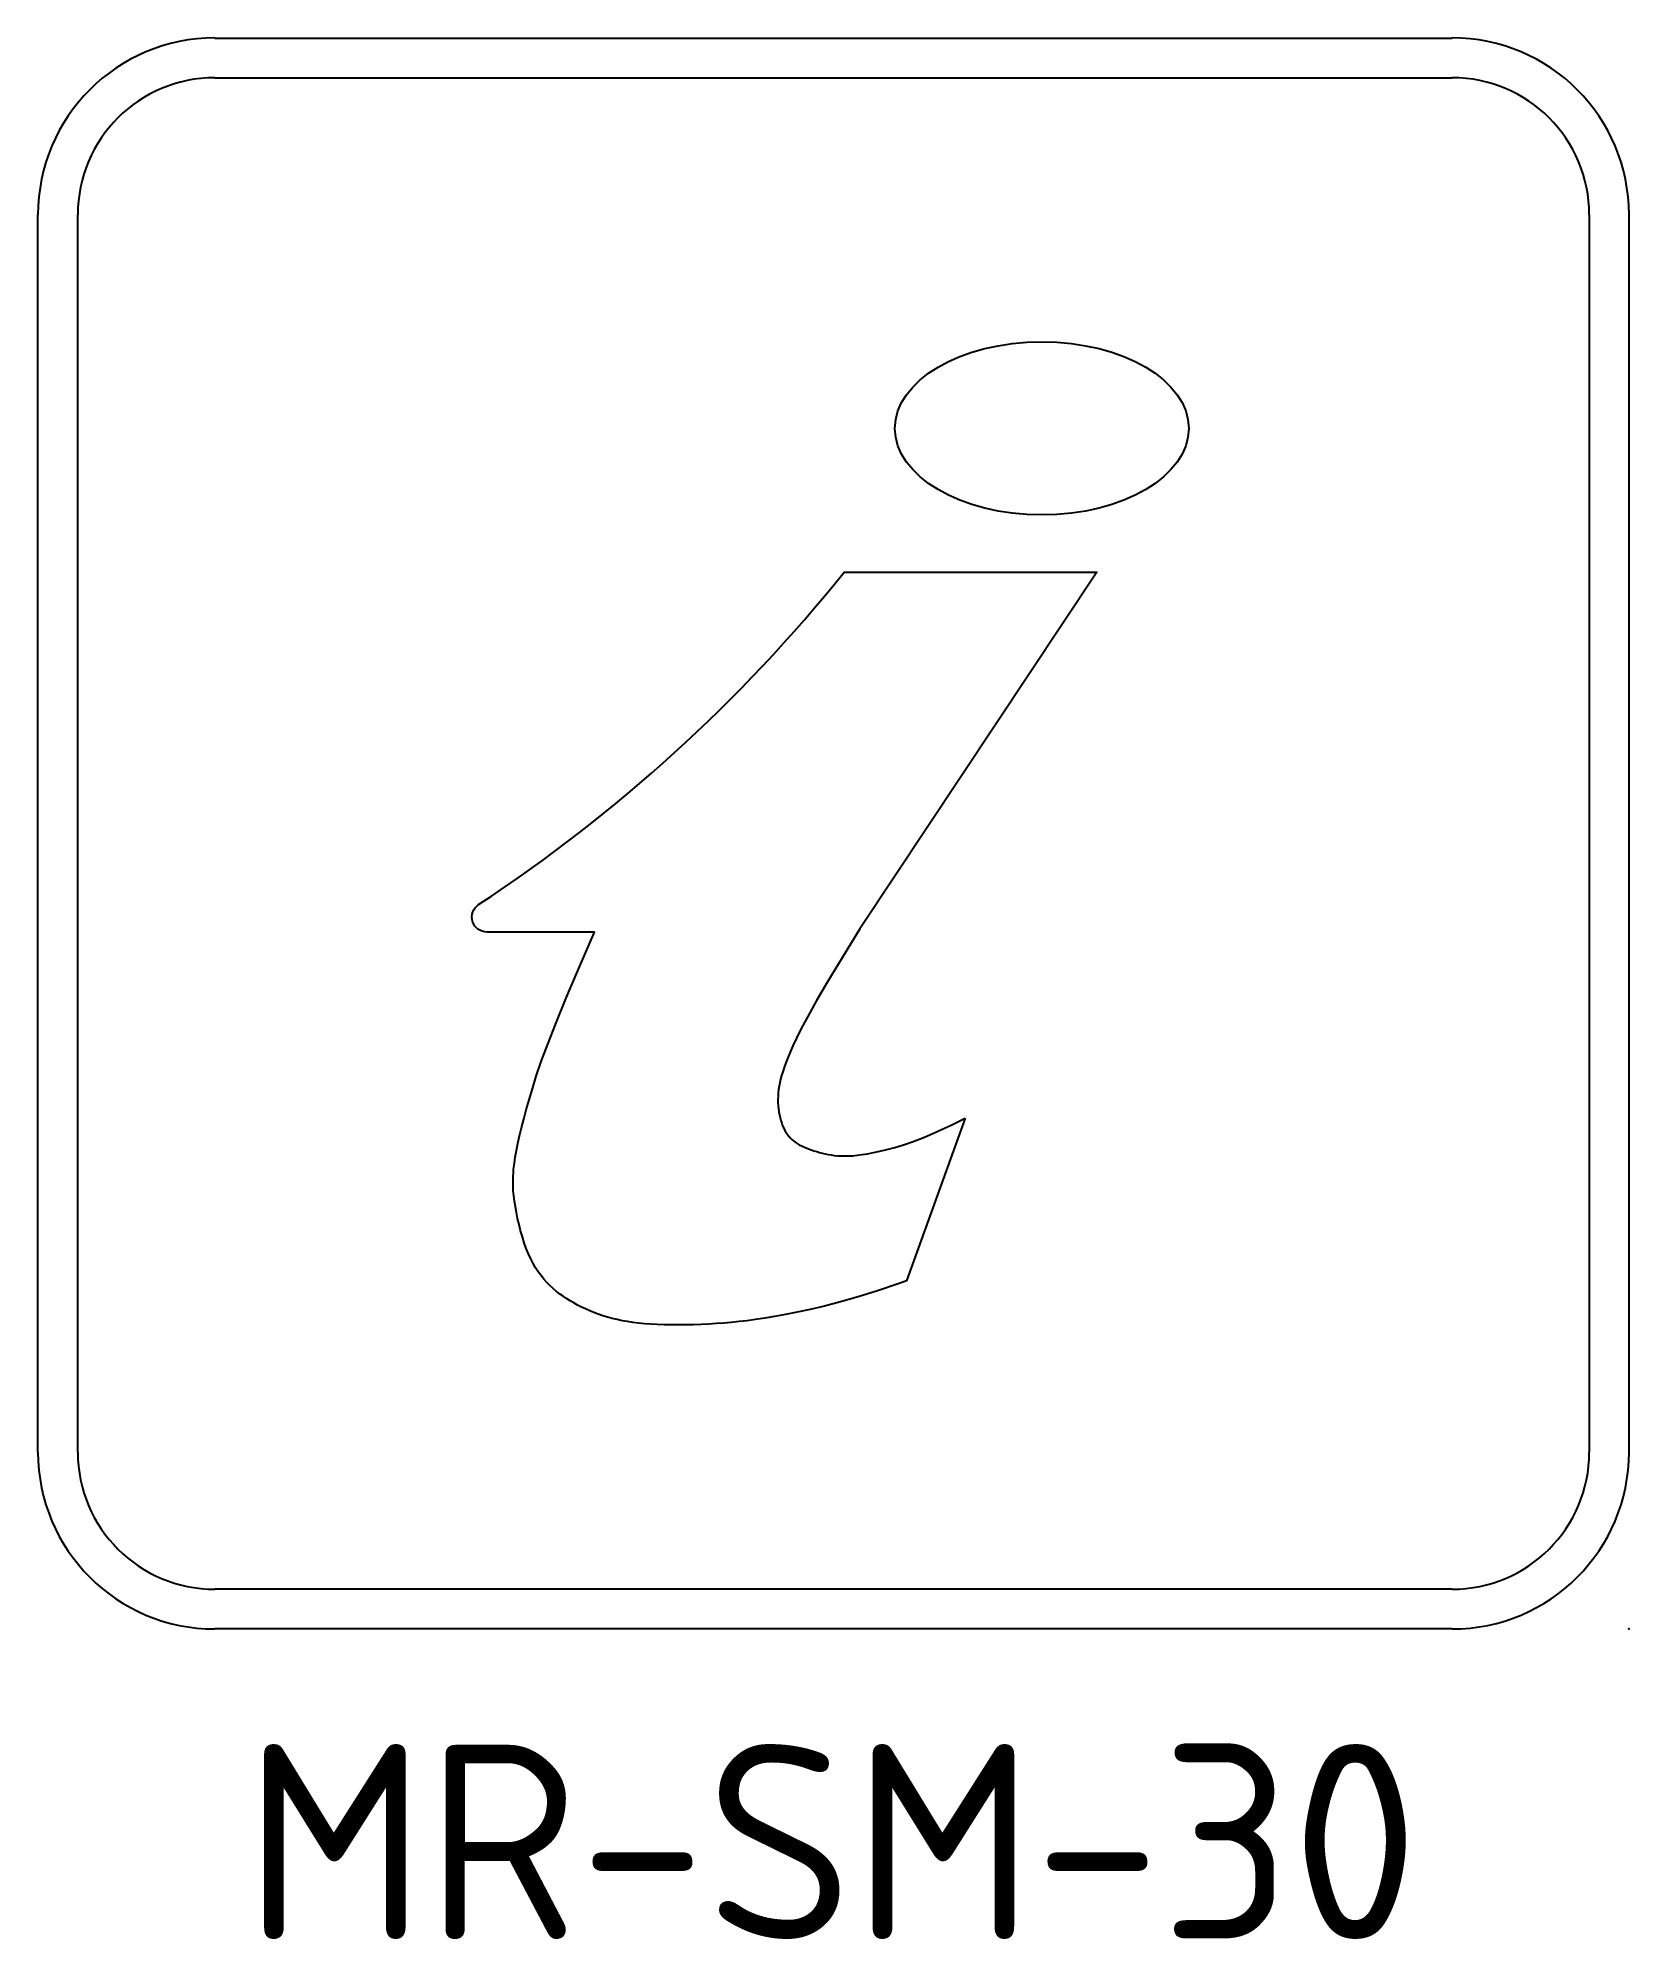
# Model space of a CAD drawing. Extents: x 180.9 to 201.3, y 188.2 to 212.6.
import ezdxf
from ezdxf.enums import TextEntityAlignment as Align

# ---------------------------------------------------------------- set-up
doc = ezdxf.new("R2010")
doc.units = 0
doc.layers.add('L18', color=4, linetype='CONTINUOUS')
doc.layers.add('T25', color=1, linetype='CONTINUOUS')
doc.styles.add('iso', font='iso3098b.shx')

msp = doc.modelspace()

# ---------------------------------------------------------------- linework, layer by layer
at = {"layer": 'L18', "linetype": 'Continuous'}
for p, q in [((183.189, 212.596), (199.056, 212.596)), ((183.189, 212.086), (199.056, 212.086)), ((180.922, 194.463), (180.922, 210.33)), ((181.432, 194.463), (181.432, 210.33)), ((200.812, 210.33), (200.812, 194.463)), ((201.322, 210.33), (201.322, 194.463)), ((199.056, 192.706), (183.189, 192.706)), ((199.056, 192.196), (183.189, 192.196))]:
    msp.add_line(p, q, dxfattribs=at)
msp.add_lwpolyline([(192.811, 198.744), (192.058, 196.66), (191.963, 196.626), (191.687, 196.533), (191.437, 196.455), (191.211, 196.39), (191.008, 196.337), (190.824, 196.293), (190.657, 196.257), (190.506, 196.227), (190.368, 196.202), (190.241, 196.181), (190.124, 196.163), (190.015, 196.149), (189.911, 196.137), (189.812, 196.127), (189.715, 196.119), (189.619, 196.112), (189.522, 196.106), (189.424, 196.101), (189.326, 196.098), (189.23, 196.095), (189.134, 196.094), (189.041, 196.094), (188.95, 196.096), (188.863, 196.099), (188.779, 196.103), (188.699, 196.109), (188.623, 196.117), (188.55, 196.126), (188.48, 196.137), (188.412, 196.149), (188.347, 196.163), (188.285, 196.178), (188.224, 196.195), (188.164, 196.213), (188.107, 196.233), (188.051, 196.254), (187.997, 196.276), (187.944, 196.3), (187.892, 196.324), (187.842, 196.35), (187.793, 196.376), (187.745, 196.404), (187.699, 196.432), (187.654, 196.463), (187.61, 196.494), (187.567, 196.528), (187.526, 196.563), (187.485, 196.6), (187.446, 196.64), (187.409, 196.682), (187.372, 196.727), (187.337, 196.775), (187.303, 196.827), (187.271, 196.882), (187.24, 196.942), (187.211, 197.007), (187.183, 197.076), (187.157, 197.149), (187.133, 197.225), (187.111, 197.302), (187.09, 197.381), (187.072, 197.459), (187.056, 197.536), (187.043, 197.611), (187.032, 197.682), (187.023, 197.751), (187.017, 197.819), (187.014, 197.886), (187.013, 197.954), (187.021, 198.094), (187.03, 198.169), (187.041, 198.248), (187.056, 198.332), (187.074, 198.422), (187.095, 198.518), (187.121, 198.621), (187.15, 198.733), (187.182, 198.853), (187.219, 198.982), (187.261, 199.123), (187.312, 199.283), (187.376, 199.471), (187.459, 199.697), (187.565, 199.969), (187.698, 200.296), (187.864, 200.688), (188.058, 201.133), (186.677, 201.133, -0.744484), (186.572, 201.484, 0.07828), (191.261, 205.749), (194.5, 205.749), (191.462, 201.175), (191.232, 200.802), (191.047, 200.496), (190.902, 200.248), (190.792, 200.051), (190.709, 199.895), (190.648, 199.772), (190.603, 199.675), (190.568, 199.593), (190.539, 199.521), (190.513, 199.455), (190.491, 199.396), (190.472, 199.342), (190.457, 199.291), (190.444, 199.244), (190.433, 199.199), (190.425, 199.156), (190.418, 199.113), (190.414, 199.07), (190.411, 199.027), (190.409, 198.986), (190.41, 198.945), (190.412, 198.904), (190.416, 198.864), (190.421, 198.826), (190.428, 198.788), (190.437, 198.751), (190.447, 198.715), (190.458, 198.681), (190.47, 198.649), (190.484, 198.618), (190.498, 198.589), (190.514, 198.561), (190.531, 198.537), (190.548, 198.514), (190.567, 198.492), (190.587, 198.473), (190.608, 198.455), (190.631, 198.438), (190.656, 198.422), (190.682, 198.406), (190.711, 198.392), (190.74, 198.378), (190.772, 198.365), (190.804, 198.352), (190.838, 198.34), (190.872, 198.328), (190.908, 198.318), (190.943, 198.307), (190.979, 198.298), (191.016, 198.289), (191.054, 198.281), (191.093, 198.274), (191.133, 198.269), (191.176, 198.265), (191.22, 198.262), (191.267, 198.261), (191.317, 198.262), (191.37, 198.265), (191.428, 198.271), (191.491, 198.279), (191.559, 198.29), (191.634, 198.305), (191.717, 198.323), (191.807, 198.345), (191.907, 198.372), (192.018, 198.405), (192.144, 198.448), (192.288, 198.503), (192.453, 198.573), (192.641, 198.659)], format="xyb", close=True, dxfattribs=at)
for centre, radius, start, end in [((183.189, 210.33), 2.267, 90, 180), ((199.056, 210.33), 2.267, 0, 90), ((183.189, 210.33), 1.757, 90, 180), ((199.056, 210.33), 1.757, 0, 90), ((183.189, 194.463), 2.267, 180, 270), ((183.189, 194.463), 1.757, 180, 270), ((199.056, 194.463), 2.267, 270, 0), ((199.056, 194.463), 1.757, 270, 0)]:
    msp.add_arc(centre, radius, start, end, dxfattribs=at)
msp.add_ellipse((193.794, 207.591), major_axis=(-1.883, 0), ratio=0.589218, dxfattribs=at)
msp.add_point((201.322, 192.196), dxfattribs=at)

# ---------------------------------------------------------------- texts
at = {"layer": 'T25', "style": 'iso'}
msp.add_text('MR-SM-30', height=2.5, dxfattribs=at).set_placement((191.098, 188.221), align=Align.CENTER)

doc.saveas('drawing.dxf')
